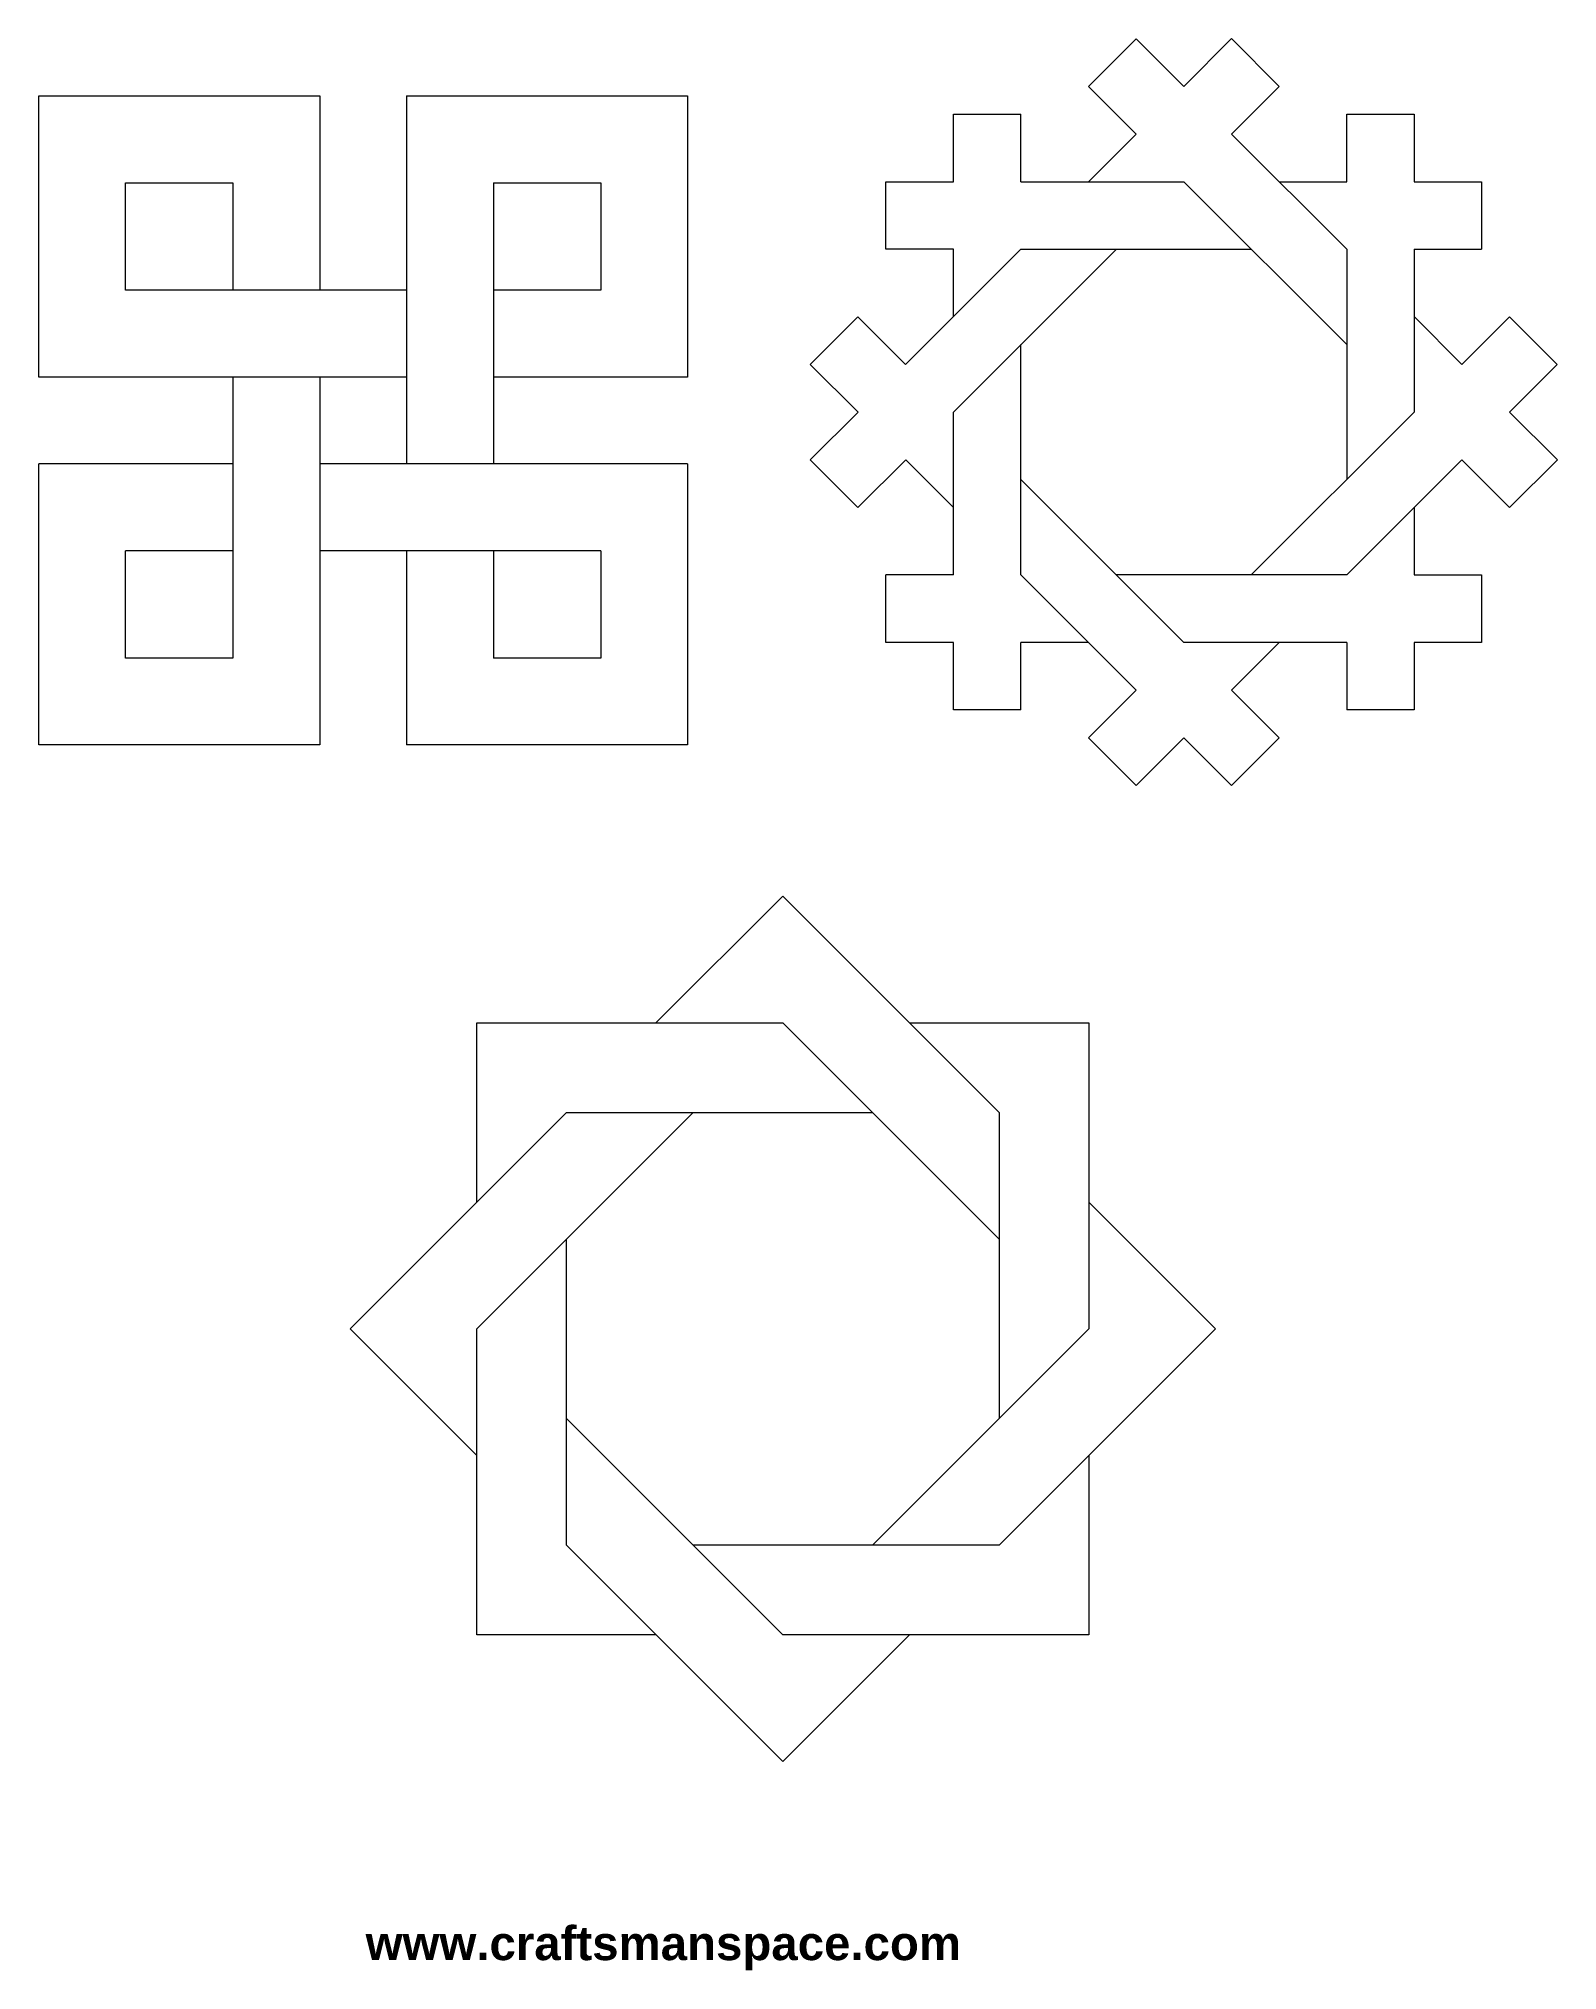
# Model space of a CAD drawing. Header units: millimetres. Extents: x -88 to 91, y -25 to 203.
import ezdxf

# ---------------------------------------------------------------- set-up
doc = ezdxf.new("R2010")
doc.units = ezdxf.units.MM
doc.header["$MEASUREMENT"] = 0
doc.layers.add('Default', color=7, linetype='Continuous')

msp = doc.modelspace()

# ---------------------------------------------------------------- linework, layer by layer
at = {"layer": 'Default', "lineweight": 9}
for points in [[(41.47, 202.98), (41.47, 202.98), (35.85, 197.36), (35.85, 197.36)], [(41.47, 202.98), (41.47, 202.98), (47.1, 197.36), (47.1, 197.36)], [(47.1, 197.36), (47.1, 197.36), (52.73, 202.99), (52.73, 202.99)], [(58.35, 197.36), (58.35, 197.36), (52.73, 202.99), (52.73, 202.99)], [(-87.89, 163.09), (-87.89, 163.09), (-87.89, 196.23), (-87.89, 196.23)], [(-87.89, 196.23), (-87.89, 196.23), (-54.76, 196.23), (-54.76, 196.23)], [(-54.76, 196.23), (-54.76, 196.23), (-54.76, 173.33), (-54.76, 173.33)], [(-44.52, 196.23), (-44.52, 196.23), (-11.39, 196.23), (-11.39, 196.23)], [(-44.52, 196.23), (-44.52, 196.23), (-44.52, 152.85), (-44.52, 152.85)], [(-11.39, 196.23), (-11.39, 196.23), (-11.39, 163.09), (-11.39, 163.09)], [(41.47, 191.73), (41.47, 191.73), (35.85, 197.36), (35.85, 197.36)], [(52.72, 191.73), (52.72, 191.73), (58.35, 197.36), (58.35, 197.36)], [(19.94, 186.11), (19.94, 186.11), (19.94, 194.07), (19.94, 194.07)], [(19.94, 194.07), (19.94, 194.07), (27.9, 194.07), (27.9, 194.07)], [(27.9, 186.11), (27.9, 186.11), (27.9, 194.07), (27.9, 194.07)], [(66.31, 194.07), (66.31, 194.07), (74.26, 194.07), (74.26, 194.07)], [(66.31, 186.11), (66.31, 186.11), (66.31, 194.07), (66.31, 194.07)], [(74.26, 194.07), (74.26, 194.07), (74.26, 186.11), (74.26, 186.11)], [(35.85, 186.11), (35.85, 186.11), (41.47, 191.73), (41.47, 191.73)], [(52.72, 191.73), (52.72, 191.73), (66.31, 178.15), (66.31, 178.15)], [(-77.65, 173.33), (-77.65, 173.33), (-77.65, 185.99), (-77.65, 185.99)], [(-77.65, 185.99), (-77.65, 185.99), (-65, 185.99), (-65, 185.99)], [(-65, 185.99), (-65, 185.99), (-65, 173.33), (-65, 173.33)], [(-34.28, 185.99), (-34.28, 185.99), (-21.63, 185.99), (-21.63, 185.99)], [(-34.28, 185.99), (-34.28, 185.99), (-34.28, 152.85), (-34.28, 152.85)], [(-21.63, 185.99), (-21.63, 185.99), (-21.63, 173.33), (-21.63, 173.33)], [(11.99, 186.11), (11.99, 186.11), (19.94, 186.11), (19.94, 186.11)], [(11.99, 178.16), (11.99, 178.16), (11.99, 186.11), (11.99, 186.11)], [(27.9, 186.11), (27.9, 186.11), (47.09, 186.11), (47.09, 186.11)], [(47.1, 186.11), (47.1, 186.11), (66.31, 166.91), (66.31, 166.91)], [(58.34, 186.11), (58.34, 186.11), (66.31, 186.11), (66.31, 186.11)], [(74.26, 186.11), (74.26, 186.11), (82.21, 186.11), (82.21, 186.11)], [(82.21, 186.11), (82.21, 186.11), (82.21, 178.16), (82.21, 178.16)], [(19.94, 178.16), (19.94, 178.16), (11.99, 178.16), (11.99, 178.16)], [(14.31, 164.58), (14.31, 164.58), (27.9, 178.16), (27.9, 178.16)], [(19.94, 158.96), (19.94, 158.96), (39.15, 178.16), (39.15, 178.16)], [(19.94, 170.21), (19.94, 170.21), (19.94, 178.16), (19.94, 178.16)], [(27.9, 178.16), (27.9, 178.16), (55.05, 178.16), (55.05, 178.16)], [(66.3, 178.16), (66.3, 178.16), (66.31, 178.16), (66.31, 178.16)], [(66.31, 178.16), (66.31, 178.16), (66.31, 151), (66.31, 151)], [(74.26, 178.16), (74.26, 178.16), (74.26, 158.96), (74.26, 158.96)], [(74.26, 178.16), (74.26, 178.16), (82.21, 178.16), (82.21, 178.16)], [(-44.52, 173.33), (-44.52, 173.33), (-77.65, 173.33), (-77.65, 173.33)], [(-21.63, 173.33), (-21.63, 173.33), (-34.28, 173.33), (-34.28, 173.33)], [(8.69, 170.2), (8.69, 170.2), (3.07, 164.58), (3.07, 164.58)], [(14.31, 164.58), (14.31, 164.58), (8.69, 170.2), (8.69, 170.2)], [(74.26, 170.21), (74.26, 170.21), (79.89, 164.58), (79.89, 164.58)], [(79.89, 164.58), (79.89, 164.58), (85.51, 170.2), (85.51, 170.2)], [(91.13, 164.58), (91.13, 164.58), (85.51, 170.2), (85.51, 170.2)], [(27.9, 139.75), (27.9, 139.75), (27.9, 166.91), (27.9, 166.91)], [(8.7, 158.96), (8.7, 158.96), (3.07, 164.58), (3.07, 164.58)], [(91.13, 164.58), (91.13, 164.58), (85.51, 158.96), (85.51, 158.96)], [(-44.52, 163.09), (-44.52, 163.09), (-87.89, 163.09), (-87.89, 163.09)], [(-65, 163.09), (-65, 163.09), (-65, 129.96), (-65, 129.96)], [(-54.76, 163.09), (-54.76, 163.09), (-54.76, 119.72), (-54.76, 119.72)], [(-11.39, 163.09), (-11.39, 163.09), (-34.28, 163.09), (-34.28, 163.09)], [(3.07, 153.33), (3.07, 153.33), (8.7, 158.96), (8.7, 158.96)], [(19.94, 139.75), (19.94, 139.75), (19.94, 158.96), (19.94, 158.96)], [(74.26, 158.96), (74.26, 158.96), (55.06, 139.75), (55.06, 139.75)], [(85.51, 158.96), (85.51, 158.96), (91.14, 153.33), (91.14, 153.33)], [(-87.89, 119.72), (-87.89, 119.72), (-87.89, 152.85), (-87.89, 152.85)], [(-65, 152.85), (-65, 152.85), (-87.89, 152.85), (-87.89, 152.85)], [(-11.39, 152.85), (-11.39, 152.85), (-54.76, 152.85), (-54.76, 152.85)], [(-11.39, 152.85), (-11.39, 152.85), (-11.39, 119.72), (-11.39, 119.72)], [(3.07, 153.33), (3.07, 153.33), (8.69, 147.71), (8.69, 147.71)], [(14.32, 153.33), (14.32, 153.33), (8.69, 147.71), (8.69, 147.71)], [(19.94, 147.71), (19.94, 147.71), (14.32, 153.33), (14.32, 153.33)], [(79.89, 153.33), (79.89, 153.33), (66.31, 139.75), (66.31, 139.75)], [(79.89, 153.33), (79.89, 153.33), (85.51, 147.71), (85.51, 147.71)], [(85.51, 147.71), (85.51, 147.71), (91.14, 153.33), (91.14, 153.33)], [(47.1, 131.8), (47.1, 131.8), (27.9, 151), (27.9, 151)], [(74.26, 147.71), (74.26, 147.71), (74.26, 139.75), (74.26, 139.75)], [(-77.65, 129.96), (-77.65, 129.96), (-77.65, 142.61), (-77.65, 142.61)], [(-65, 142.61), (-65, 142.61), (-77.65, 142.61), (-77.65, 142.61)], [(-21.63, 142.61), (-21.63, 142.61), (-54.76, 142.61), (-54.76, 142.61)], [(-44.52, 142.61), (-44.52, 142.61), (-44.52, 119.72), (-44.52, 119.72)], [(-34.28, 142.61), (-34.28, 142.61), (-34.28, 129.96), (-34.28, 129.96)], [(-21.63, 142.61), (-21.63, 142.61), (-21.63, 129.96), (-21.63, 129.96)], [(11.99, 131.8), (11.99, 131.8), (11.99, 139.75), (11.99, 139.75)], [(19.94, 139.75), (19.94, 139.75), (11.99, 139.75), (11.99, 139.75)], [(41.48, 126.17), (41.48, 126.17), (27.9, 139.75), (27.9, 139.75)], [(66.31, 139.75), (66.31, 139.75), (39.15, 139.75), (39.15, 139.75)], [(74.26, 139.75), (74.26, 139.75), (82.21, 139.75), (82.21, 139.75)], [(82.21, 139.75), (82.21, 139.75), (82.21, 131.8), (82.21, 131.8)], [(-65, 129.96), (-65, 129.96), (-77.65, 129.96), (-77.65, 129.96)], [(-21.63, 129.96), (-21.63, 129.96), (-34.28, 129.96), (-34.28, 129.96)], [(19.94, 131.8), (19.94, 131.8), (11.99, 131.8), (11.99, 131.8)], [(19.94, 123.84), (19.94, 123.84), (19.94, 131.8), (19.94, 131.8)], [(27.9, 123.84), (27.9, 123.84), (27.9, 131.8), (27.9, 131.8)], [(35.85, 131.8), (35.85, 131.8), (27.9, 131.8), (27.9, 131.8)], [(66.31, 131.8), (66.31, 131.8), (47.1, 131.8), (47.1, 131.8)], [(58.35, 131.8), (58.35, 131.8), (52.73, 126.17), (52.73, 126.17)], [(66.31, 131.8), (66.31, 131.8), (66.31, 123.84), (66.31, 123.84)], [(74.26, 131.8), (74.26, 131.8), (74.26, 123.84), (74.26, 123.84)], [(82.21, 131.8), (82.21, 131.8), (74.26, 131.8), (74.26, 131.8)], [(41.48, 126.17), (41.48, 126.17), (35.85, 120.55), (35.85, 120.55)], [(52.73, 126.17), (52.73, 126.17), (58.35, 120.55), (58.35, 120.55)], [(27.9, 123.84), (27.9, 123.84), (19.94, 123.84), (19.94, 123.84)], [(74.26, 123.84), (74.26, 123.84), (66.31, 123.84), (66.31, 123.84)], [(-54.76, 119.72), (-54.76, 119.72), (-87.89, 119.72), (-87.89, 119.72)], [(-11.39, 119.72), (-11.39, 119.72), (-44.52, 119.72), (-44.52, 119.72)], [(35.85, 120.55), (35.85, 120.55), (41.48, 114.92), (41.48, 114.92)], [(47.1, 120.55), (47.1, 120.55), (41.48, 114.92), (41.48, 114.92)], [(52.73, 114.93), (52.73, 114.93), (47.1, 120.55), (47.1, 120.55)], [(52.73, 114.93), (52.73, 114.93), (58.35, 120.55), (58.35, 120.55)], [(-15.12, 86.94), (-15.12, 86.94), (-0.17, 101.88), (-0.17, 101.88)], [(-0.17, 101.88), (-0.17, 101.88), (25.34, 76.37), (25.34, 76.37)], [(-36.25, 86.94), (-36.25, 86.94), (-0.17, 86.94), (-0.17, 86.94)], [(-36.25, 65.81), (-36.25, 65.81), (-36.25, 86.94), (-36.25, 86.94)], [(-0.17, 86.94), (-0.17, 86.94), (25.34, 61.43), (25.34, 61.43)], [(-0.17, 86.94), (-0.17, 86.94), (-0.17, 86.94), (-0.17, 86.94)], [(14.77, 86.94), (14.77, 86.94), (35.9, 86.94), (35.9, 86.94)], [(35.9, 86.94), (35.9, 86.94), (35.9, 50.86), (35.9, 50.86)], [(-51.19, 50.86), (-51.19, 50.86), (-25.68, 76.38), (-25.68, 76.38)], [(-36.25, 50.87), (-36.25, 50.87), (-10.74, 76.38), (-10.74, 76.38)], [(-25.68, 76.38), (-25.68, 76.38), (10.39, 76.38), (10.39, 76.38)], [(25.34, 76.37), (25.34, 76.37), (25.34, 40.3), (25.34, 40.3)], [(35.9, 65.81), (35.9, 65.81), (50.85, 50.86), (50.85, 50.86)], [(-25.68, 25.36), (-25.68, 25.36), (-25.68, 61.43), (-25.68, 61.43)], [(-36.25, 35.92), (-36.25, 35.92), (-51.19, 50.86), (-51.19, 50.86)], [(-36.25, 14.79), (-36.25, 14.79), (-36.25, 50.87), (-36.25, 50.87)], [(35.9, 50.86), (35.9, 50.86), (10.39, 25.35), (10.39, 25.35)], [(50.85, 50.86), (50.85, 50.86), (25.34, 25.35), (25.34, 25.35)], [(35.9, 50.87), (35.9, 50.87), (35.9, 50.86), (35.9, 50.86)], [(-0.17, 14.79), (-0.17, 14.79), (-25.68, 40.3), (-25.68, 40.3)], [(35.9, 35.92), (35.9, 35.92), (35.9, 14.79), (35.9, 14.79)], [(-0.17, -0.16), (-0.17, -0.16), (-25.68, 25.36), (-25.68, 25.36)], [(25.34, 25.35), (25.34, 25.35), (-10.74, 25.35), (-10.74, 25.35)], [(-15.12, 14.79), (-15.12, 14.79), (-36.25, 14.79), (-36.25, 14.79)], [(35.9, 14.79), (35.9, 14.79), (-0.17, 14.79), (-0.17, 14.79)], [(14.77, 14.79), (14.77, 14.79), (-0.17, -0.16), (-0.17, -0.16)]]:
    msp.add_open_spline(points, degree=3, dxfattribs=at)
at = {"layer": 'Default', "lineweight": 20}
msp.add_open_spline([(47.09, 186.11), (47.09, 186.11), (47.1, 186.11), (47.1, 186.11)], degree=3, dxfattribs=at)

# ---------------------------------------------------------------- texts
at = {"insert": (-49.34, -19.57), "char_height": 4, "width": 107.5619, "attachment_point": 1}
msp.add_mtext('{\\fArial|b1|i0|c0|p34;www.craftsmanspace.com}', dxfattribs=at)

doc.saveas('drawing.dxf')
